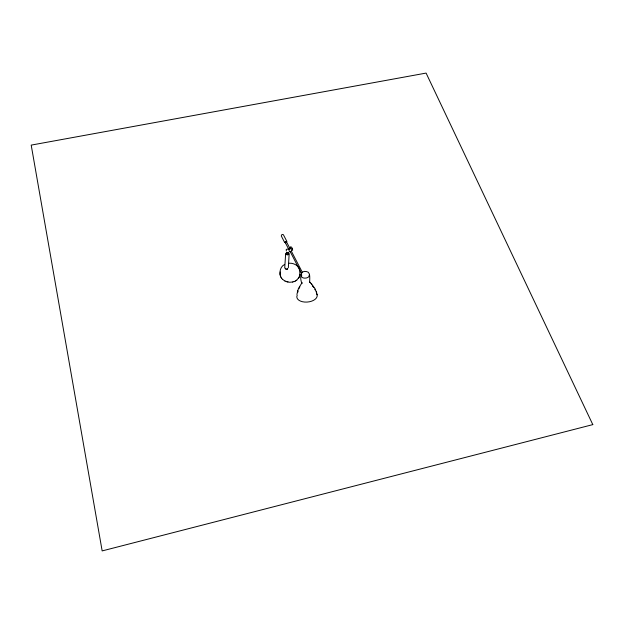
<?xml version="1.0" encoding="UTF-8"?>
<svg xmlns="http://www.w3.org/2000/svg" width="624" height="624" viewBox="0 0 624 624"><rect width="100%" height="100%" fill="white"/><g stroke="black" fill="none" stroke-linecap="round" stroke-linejoin="round"><path stroke-width="0.94" d="M301.86 282.945L298.389 288.6L296.891 294.458M288.569 249.257L289.887 248.57M301.79 283.093C300.339 280.012 299.083 269.794 306.501 271.573C311.68 271.807 308.88 282.282 309.949 282.485M285.277 242.564C286.923 243.493 283.826 241.652 286.159 241.589C287.672 242.518 284.606 240.638 285.277 242.564L288.826 249.452M288.327 267.758L289.162 253.859M284.747 267.712L285.636 253.812M299.863 274.42L299.738 269.529M299.684 275.722L299.949 274.342M302.297 283.093L302.32 282.937M287.266 252.291C285.433 253.211 288.982 254.132 287.968 252.463M280.262 271.939L280.036 274.544L280.925 277.165M297.718 292.43L297.999 291.291M297.359 291.58L297.484 291.158M297.578 290.823L297.695 290.417M299.762 275.652L298.607 278.164M288.857 249.319L289.38 251.792L290.495 251.659M298.888 288.795L299.192 288.124M299.512 287.469L299.863 286.829M299.341 276.923L296.681 280.192M301.727 275.028C299.465 279.146 309.808 279.178 309.208 275.153M295.456 280.987L296.743 280.16M284.622 264.482C280.371 266.487 279.248 271.721 280.394 275.917M294.091 281.603L295.511 280.964M292.625 282.025L294.13 281.58M292.617 250.497L292.516 248.812M292.656 282.009L289.528 282.266L285.028 281.073M291.096 249.031L291.525 250.52M289.006 263.219C292.968 262.922 297.211 264.732 299.192 268.281M290.222 251.644L301.673 273.913M289.91 248.726L286.252 249.382L286.33 250.988M286.455 281.666L287.968 282.064M285.059 281.096L282.578 279.365M309.668 282.11L311.314 283.678M311.555 283.936L315.245 289.006L317.21 294.778M311.103 283.46L311.782 284.17M281.611 278.296L282.633 279.404M312.289 285.55L312.725 286.104M312.944 286.385L313.794 287.594M280.855 277.111L281.674 278.335M292.157 249.046C292.523 246.324 288.686 245.981 290.987 248.531M302.422 272.516L291.229 250.918M286.572 242.003L290.051 248.703M286.939 241.558L283.358 234.679L281.97 234.445L281.268 235.919L284.7 242.564M314.753 289.232L315.089 289.91M316.313 291.548L316.703 292.859M316.797 294.021A10.218 5.834 -4.9 0 1 307.024 302.078A10.218 5.834 -4.9 0 1 297.219 295.16M287.563 268.71A1.451 1.217 3.6 0 1 285.137 268.133A1.412 1.186 3.5 0 0 285.519 268.96M288.499 254.233A1.256 1.045 3.6 0 1 288.046 254.608M286.79 254.592A1.256 1.045 3.6 0 1 286.33 254.202M286.517 252.946A1.256 1.045 3.6 0 1 286.775 252.782M288.031 252.798A1.256 1.045 3.6 0 1 288.288 252.97M288.616 253.438A1.256 1.045 3.6 0 1 288.623 253.984M288.592 253.157A1.365 1.139 3.6 0 1 287.773 254.818M287.422 254.849A1.365 1.139 3.6 0 1 286.229 254.264M286.088 253.991A1.365 1.139 3.6 0 1 286.088 253.399M286.221 253.126A1.365 1.139 3.6 0 1 286.72 252.712M288.085 252.736A1.365 1.139 3.6 0 1 288.366 252.915M287.734 268.741A1.412 1.186 3.5 0 1 287.227 269.17M286.884 269.287A1.412 1.186 3.5 0 1 286.159 269.279M592.8 424.616L102.157 550.914L31.2 145.111L426.098 73.086L592.8 424.616"/></g></svg>
